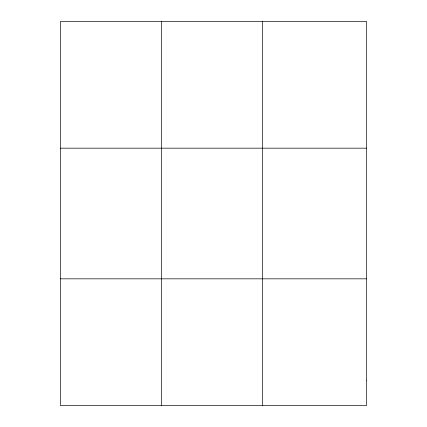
<?xml version="1.0" encoding="UTF-8"?>
<svg xmlns="http://www.w3.org/2000/svg" width="427" height="427" viewBox="0 0 427 427"><rect width="100%" height="100%" fill="white"/><g stroke="black" fill="none" stroke-linecap="round" stroke-linejoin="round"><path stroke-width="0.64" d="M161.491 21.35L161.491 405.65M262.45 21.35L262.45 405.65M60.533 148.169L366.467 148.169M60.533 278.831L366.467 278.831M366.467 380.286L366.467 405.65L60.533 405.65L60.533 21.35L366.467 21.35L366.467 380.286"/></g></svg>
